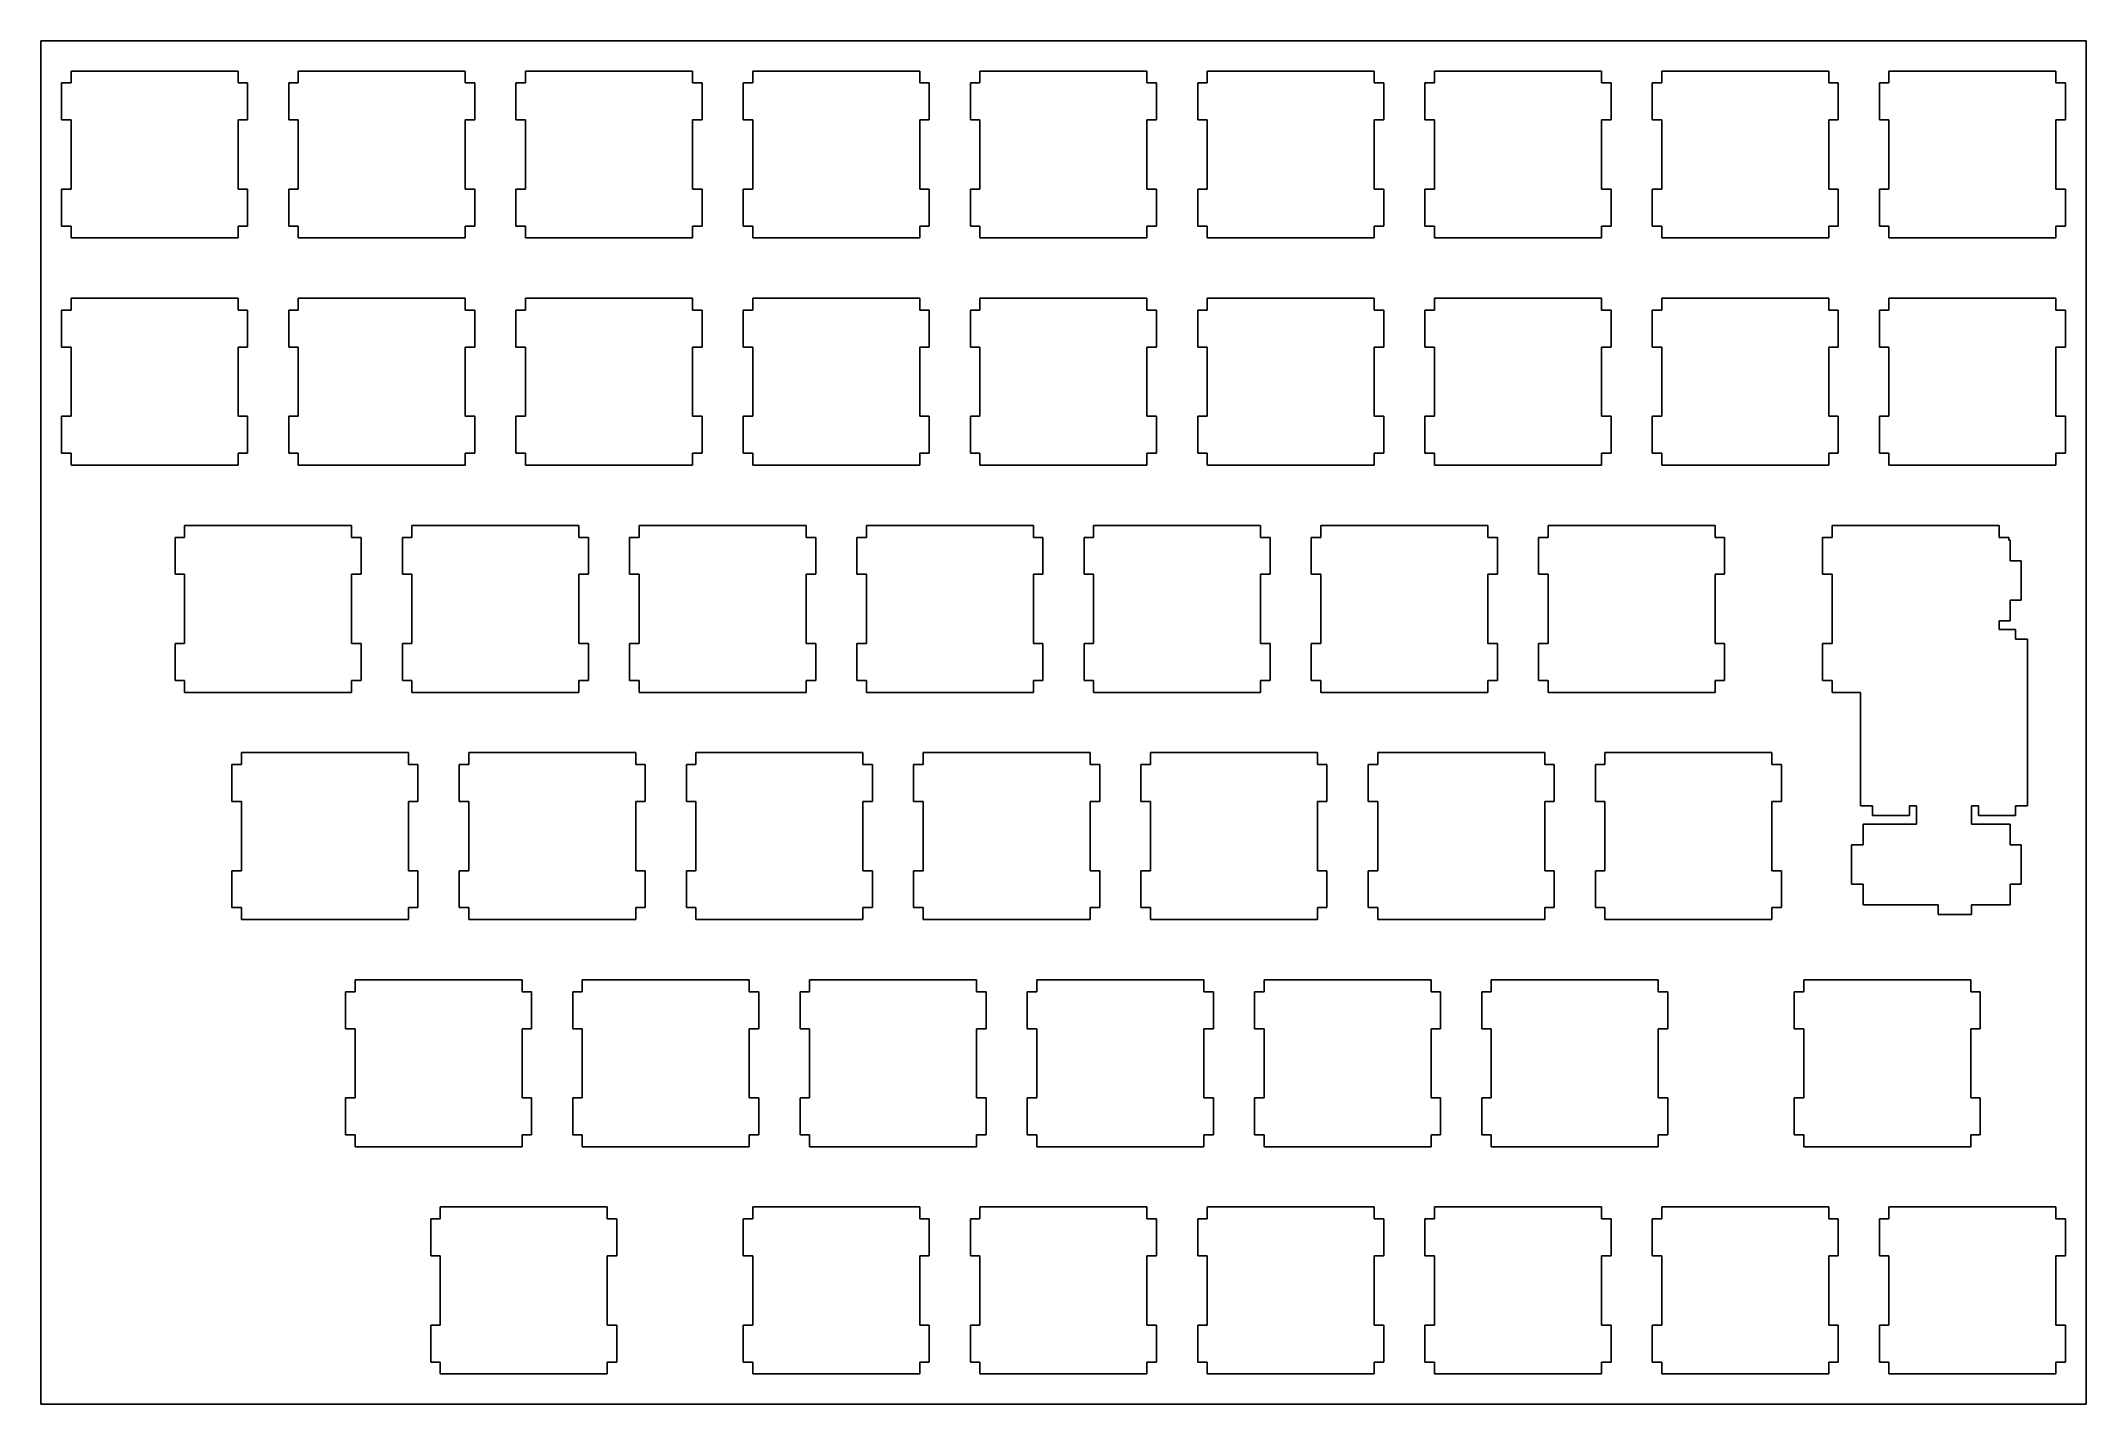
# Model space of a CAD drawing. Extents: x 0 to 172, y 0 to 115.
import ezdxf

# ---------------------------------------------------------------- set-up
doc = ezdxf.new("R2010")
doc.units = 0
doc.layers.get('0').update_dxf_attribs({"linetype": 'CONTINUOUS'})

msp = doc.modelspace()

# ---------------------------------------------------------------- linework, layer by layer
at = {"color": 0}
for p, q in [((0.09508, 114.558), (171.545, 114.558)), ((0.09508, 0.25769), (0.09508, 114.558)), ((171.545, 114.558), (171.545, 0.25769)), ((2.61965, 112.033), (2.61965, 111.033)), ((16.6192, 112.033), (2.61965, 112.033)), ((16.6192, 111.033), (16.6192, 112.033)), ((21.6697, 112.033), (21.6697, 111.033)), ((35.669, 112.033), (21.6697, 112.033)), ((35.669, 111.033), (35.669, 112.033)), ((40.7197, 112.033), (40.7197, 111.033)), ((54.719, 112.033), (40.7197, 112.033)), ((54.719, 111.033), (54.719, 112.033)), ((59.7697, 112.033), (59.7697, 111.033)), ((73.769, 112.033), (59.7697, 112.033)), ((73.769, 111.033), (73.769, 112.033)), ((78.8197, 112.033), (78.8197, 111.033)), ((92.819, 112.033), (78.8197, 112.033)), ((92.819, 111.033), (92.819, 112.033)), ((97.8683, 112.033), (97.8683, 111.033)), ((111.869, 112.033), (97.8683, 112.033)), ((111.869, 111.033), (111.869, 112.033)), ((116.918, 112.033), (116.918, 111.033)), ((130.919, 112.033), (116.918, 112.033)), ((130.919, 111.033), (130.919, 112.033)), ((135.97, 112.033), (135.97, 111.033)), ((149.969, 112.033), (135.97, 112.033)), ((149.969, 111.033), (149.969, 112.033)), ((155.02, 112.033), (155.02, 111.033)), ((169.019, 112.033), (155.02, 112.033)), ((169.019, 111.033), (169.019, 112.033)), ((2.61965, 111.033), (1.81901, 111.033)), ((1.81901, 111.033), (1.81901, 107.933)), ((17.4198, 111.033), (16.6192, 111.033)), ((17.4198, 107.933), (17.4198, 111.033)), ((21.6697, 111.033), (20.869, 111.033)), ((20.869, 111.033), (20.869, 107.933)), ((36.4698, 111.033), (35.669, 111.033)), ((36.4698, 107.933), (36.4698, 111.033)), ((40.7197, 111.033), (39.9189, 111.033)), ((39.9189, 111.033), (39.9189, 107.933)), ((55.5198, 111.033), (54.719, 111.033)), ((55.5198, 107.933), (55.5198, 111.033)), ((59.7697, 111.033), (58.9689, 111.033)), ((58.9689, 111.033), (58.9689, 107.933)), ((74.5698, 111.033), (73.769, 111.033)), ((74.5698, 107.933), (74.5698, 111.033)), ((78.8197, 111.033), (78.0189, 111.033)), ((78.0189, 111.033), (78.0189, 107.933)), ((93.6184, 111.033), (92.819, 111.033)), ((93.6184, 107.933), (93.6184, 111.033)), ((97.8683, 111.033), (97.0689, 111.033)), ((97.0689, 111.033), (97.0689, 107.933)), ((112.668, 111.033), (111.869, 111.033)), ((112.668, 107.933), (112.668, 111.033)), ((116.918, 111.033), (116.119, 111.033)), ((116.119, 111.033), (116.119, 107.933)), ((131.72, 111.033), (130.919, 111.033)), ((131.72, 107.933), (131.72, 111.033)), ((135.97, 111.033), (135.169, 111.033)), ((135.169, 111.033), (135.169, 107.933)), ((150.77, 111.033), (149.969, 111.033)), ((150.77, 107.933), (150.77, 111.033)), ((155.02, 111.033), (154.219, 111.033)), ((154.219, 111.033), (154.219, 107.933)), ((169.82, 111.033), (169.019, 111.033)), ((169.82, 107.933), (169.82, 111.033)), ((1.81901, 107.933), (2.61965, 107.933)), ((2.61965, 107.933), (2.61965, 102.133)), ((16.6192, 102.133), (16.6192, 107.933)), ((16.6192, 107.933), (17.4198, 107.933)), ((20.869, 107.933), (21.6697, 107.933)), ((21.6697, 107.933), (21.6697, 102.133)), ((35.669, 102.133), (35.669, 107.933)), ((35.669, 107.933), (36.4698, 107.933)), ((39.9189, 107.933), (40.7197, 107.933)), ((40.7197, 107.933), (40.7197, 102.133)), ((54.719, 102.133), (54.719, 107.933)), ((54.719, 107.933), (55.5198, 107.933)), ((58.9689, 107.933), (59.7697, 107.933)), ((59.7697, 107.933), (59.7697, 102.133)), ((73.769, 102.133), (73.769, 107.933)), ((73.769, 107.933), (74.5698, 107.933)), ((78.0189, 107.933), (78.8197, 107.933)), ((78.8197, 107.933), (78.8197, 102.133)), ((92.819, 102.133), (92.819, 107.933)), ((92.819, 107.933), (93.6184, 107.933)), ((97.0689, 107.933), (97.8683, 107.933)), ((97.8683, 107.933), (97.8683, 102.133)), ((111.869, 102.133), (111.869, 107.933)), ((111.869, 107.933), (112.668, 107.933)), ((116.119, 107.933), (116.918, 107.933)), ((116.918, 107.933), (116.918, 102.133)), ((130.919, 102.133), (130.919, 107.933)), ((130.919, 107.933), (131.72, 107.933)), ((135.169, 107.933), (135.97, 107.933)), ((135.97, 107.933), (135.97, 102.133)), ((149.969, 102.133), (149.969, 107.933)), ((149.969, 107.933), (150.77, 107.933)), ((154.219, 107.933), (155.02, 107.933)), ((155.02, 107.933), (155.02, 102.133)), ((169.019, 102.133), (169.019, 107.933)), ((169.019, 107.933), (169.82, 107.933)), ((2.61965, 102.133), (1.81901, 102.133)), ((1.81901, 102.133), (1.81901, 99.0328)), ((17.4198, 102.133), (16.6192, 102.133)), ((17.4198, 99.0328), (17.4198, 102.133)), ((21.6697, 102.133), (20.869, 102.133)), ((20.869, 102.133), (20.869, 99.0328)), ((36.4698, 102.133), (35.669, 102.133)), ((36.4698, 99.0328), (36.4698, 102.133)), ((40.7197, 102.133), (39.9189, 102.133)), ((39.9189, 102.133), (39.9189, 99.0328)), ((55.5198, 102.133), (54.719, 102.133)), ((55.5198, 99.0328), (55.5198, 102.133)), ((59.7697, 102.133), (58.9689, 102.133)), ((58.9689, 102.133), (58.9689, 99.0328)), ((74.5698, 102.133), (73.769, 102.133)), ((74.5698, 99.0328), (74.5698, 102.133)), ((78.8197, 102.133), (78.0189, 102.133)), ((78.0189, 102.133), (78.0189, 99.0328)), ((93.6184, 102.133), (92.819, 102.133)), ((93.6184, 99.0328), (93.6184, 102.133)), ((97.8683, 102.133), (97.0689, 102.133)), ((97.0689, 102.133), (97.0689, 99.0328)), ((112.668, 102.133), (111.869, 102.133)), ((112.668, 99.0328), (112.668, 102.133)), ((116.918, 102.133), (116.119, 102.133)), ((116.119, 102.133), (116.119, 99.0328)), ((131.72, 102.133), (130.919, 102.133)), ((131.72, 99.0328), (131.72, 102.133)), ((135.97, 102.133), (135.169, 102.133)), ((135.169, 102.133), (135.169, 99.0328)), ((150.77, 102.133), (149.969, 102.133)), ((150.77, 99.0328), (150.77, 102.133)), ((155.02, 102.133), (154.219, 102.133)), ((154.219, 102.133), (154.219, 99.0328)), ((169.82, 102.133), (169.019, 102.133)), ((169.82, 99.0328), (169.82, 102.133)), ((1.81901, 99.0328), (2.61965, 99.0328)), ((2.61965, 99.0328), (2.61965, 98.0338)), ((2.61965, 98.0338), (16.6192, 98.0338)), ((16.6192, 98.0338), (16.6192, 99.0328)), ((16.6192, 99.0328), (17.4198, 99.0328)), ((20.869, 99.0328), (21.6697, 99.0328)), ((21.6697, 99.0328), (21.6697, 98.0338)), ((21.6697, 98.0338), (35.669, 98.0338)), ((35.669, 98.0338), (35.669, 99.0328)), ((35.669, 99.0328), (36.4698, 99.0328)), ((39.9189, 99.0328), (40.7197, 99.0328)), ((40.7197, 99.0328), (40.7197, 98.0338)), ((40.7197, 98.0338), (54.719, 98.0338)), ((54.719, 98.0338), (54.719, 99.0328)), ((54.719, 99.0328), (55.5198, 99.0328)), ((58.9689, 99.0328), (59.7697, 99.0328)), ((59.7697, 99.0328), (59.7697, 98.0338)), ((59.7697, 98.0338), (73.769, 98.0338)), ((73.769, 98.0338), (73.769, 99.0328)), ((73.769, 99.0328), (74.5698, 99.0328)), ((78.0189, 99.0328), (78.8197, 99.0328)), ((78.8197, 99.0328), (78.8197, 98.0338)), ((78.8197, 98.0338), (92.819, 98.0338)), ((92.819, 98.0338), (92.819, 99.0328)), ((92.819, 99.0328), (93.6184, 99.0328)), ((97.0689, 99.0328), (97.8683, 99.0328)), ((97.8683, 99.0328), (97.8683, 98.0338)), ((97.8683, 98.0338), (111.869, 98.0338)), ((111.869, 98.0338), (111.869, 99.0328)), ((111.869, 99.0328), (112.668, 99.0328)), ((116.119, 99.0328), (116.918, 99.0328)), ((116.918, 99.0328), (116.918, 98.0338)), ((116.918, 98.0338), (130.919, 98.0338)), ((130.919, 98.0338), (130.919, 99.0328)), ((130.919, 99.0328), (131.72, 99.0328)), ((135.169, 99.0328), (135.97, 99.0328)), ((135.97, 99.0328), (135.97, 98.0338)), ((135.97, 98.0338), (149.969, 98.0338)), ((149.969, 98.0338), (149.969, 99.0328)), ((149.969, 99.0328), (150.77, 99.0328)), ((154.219, 99.0328), (155.02, 99.0328)), ((155.02, 99.0328), (155.02, 98.0338)), ((155.02, 98.0338), (169.019, 98.0338)), ((169.019, 98.0338), (169.019, 99.0328)), ((169.019, 99.0328), (169.82, 99.0328)), ((2.61965, 92.9831), (2.61965, 91.9826)), ((16.6192, 92.9831), (2.61965, 92.9831)), ((16.6192, 91.9826), (16.6192, 92.9831)), ((21.6697, 92.9831), (21.6697, 91.9826)), ((35.669, 92.9831), (21.6697, 92.9831)), ((35.669, 91.9826), (35.669, 92.9831)), ((40.7197, 92.9831), (40.7197, 91.9826)), ((54.719, 92.9831), (40.7197, 92.9831)), ((54.719, 91.9826), (54.719, 92.9831)), ((59.7697, 92.9831), (59.7697, 91.9826)), ((73.769, 92.9831), (59.7697, 92.9831)), ((73.769, 91.9826), (73.769, 92.9831)), ((78.8197, 92.9831), (78.8197, 91.9826)), ((92.819, 92.9831), (78.8197, 92.9831)), ((92.819, 91.9826), (92.819, 92.9831)), ((97.8683, 92.9831), (97.8683, 91.9826)), ((111.869, 92.9831), (97.8683, 92.9831)), ((111.869, 91.9826), (111.869, 92.9831)), ((116.918, 92.9831), (116.918, 91.9826)), ((130.919, 92.9831), (116.918, 92.9831)), ((130.919, 91.9826), (130.919, 92.9831)), ((135.97, 92.9831), (135.97, 91.9826)), ((149.969, 92.9831), (135.97, 92.9831)), ((149.969, 91.9826), (149.969, 92.9831)), ((155.02, 92.9831), (155.02, 91.9826)), ((169.019, 92.9831), (155.02, 92.9831)), ((169.019, 91.9826), (169.019, 92.9831)), ((2.61965, 91.9826), (1.81901, 91.9826)), ((1.81901, 91.9826), (1.81901, 88.8834)), ((17.4198, 91.9826), (16.6192, 91.9826)), ((17.4198, 88.8834), (17.4198, 91.9826)), ((21.6697, 91.9826), (20.869, 91.9826)), ((20.869, 91.9826), (20.869, 88.8834)), ((36.4698, 91.9826), (35.669, 91.9826)), ((36.4698, 88.8834), (36.4698, 91.9826)), ((40.7197, 91.9826), (39.9189, 91.9826)), ((39.9189, 91.9826), (39.9189, 88.8834)), ((55.5198, 91.9826), (54.719, 91.9826)), ((55.5198, 88.8834), (55.5198, 91.9826)), ((59.7697, 91.9826), (58.9689, 91.9826)), ((58.9689, 91.9826), (58.9689, 88.8834)), ((74.5698, 91.9826), (73.769, 91.9826)), ((74.5698, 88.8834), (74.5698, 91.9826)), ((78.8197, 91.9826), (78.0189, 91.9826)), ((78.0189, 91.9826), (78.0189, 88.8834)), ((93.6184, 91.9826), (92.819, 91.9826)), ((93.6184, 88.8834), (93.6184, 91.9826)), ((97.8683, 91.9826), (97.0689, 91.9826)), ((97.0689, 91.9826), (97.0689, 88.8834)), ((112.668, 91.9826), (111.869, 91.9826)), ((112.668, 88.8834), (112.668, 91.9826)), ((116.918, 91.9826), (116.119, 91.9826)), ((116.119, 91.9826), (116.119, 88.8834)), ((131.72, 91.9826), (130.919, 91.9826)), ((131.72, 88.8834), (131.72, 91.9826)), ((135.97, 91.9826), (135.169, 91.9826)), ((135.169, 91.9826), (135.169, 88.8834)), ((150.77, 91.9826), (149.969, 91.9826)), ((150.77, 88.8834), (150.77, 91.9826)), ((155.02, 91.9826), (154.219, 91.9826)), ((154.219, 91.9826), (154.219, 88.8834)), ((169.82, 91.9826), (169.019, 91.9826)), ((169.82, 88.8834), (169.82, 91.9826)), ((1.81901, 88.8834), (2.61965, 88.8834)), ((2.61965, 88.8834), (2.61965, 83.0834)), ((16.6192, 83.0834), (16.6192, 88.8834)), ((16.6192, 88.8834), (17.4198, 88.8834)), ((20.869, 88.8834), (21.6697, 88.8834)), ((21.6697, 88.8834), (21.6697, 83.0834)), ((35.669, 83.0834), (35.669, 88.8834)), ((35.669, 88.8834), (36.4698, 88.8834)), ((39.9189, 88.8834), (40.7197, 88.8834)), ((40.7197, 88.8834), (40.7197, 83.0834)), ((54.719, 83.0834), (54.719, 88.8834)), ((54.719, 88.8834), (55.5198, 88.8834)), ((58.9689, 88.8834), (59.7697, 88.8834)), ((59.7697, 88.8834), (59.7697, 83.0834)), ((73.769, 83.0834), (73.769, 88.8834)), ((73.769, 88.8834), (74.5698, 88.8834)), ((78.0189, 88.8834), (78.8197, 88.8834)), ((78.8197, 88.8834), (78.8197, 83.0834)), ((92.819, 83.0834), (92.819, 88.8834)), ((92.819, 88.8834), (93.6184, 88.8834)), ((97.0689, 88.8834), (97.8683, 88.8834)), ((97.8683, 88.8834), (97.8683, 83.0834)), ((111.869, 83.0834), (111.869, 88.8834)), ((111.869, 88.8834), (112.668, 88.8834)), ((116.119, 88.8834), (116.918, 88.8834)), ((116.918, 88.8834), (116.918, 83.0834)), ((130.919, 83.0834), (130.919, 88.8834)), ((130.919, 88.8834), (131.72, 88.8834)), ((135.169, 88.8834), (135.97, 88.8834)), ((135.97, 88.8834), (135.97, 83.0834)), ((149.969, 83.0834), (149.969, 88.8834)), ((149.969, 88.8834), (150.77, 88.8834)), ((154.219, 88.8834), (155.02, 88.8834)), ((155.02, 88.8834), (155.02, 83.0834)), ((169.019, 83.0834), (169.019, 88.8834)), ((169.019, 88.8834), (169.82, 88.8834)), ((2.61965, 83.0834), (1.81901, 83.0834)), ((1.81901, 83.0834), (1.81901, 79.9828)), ((17.4198, 83.0834), (16.6192, 83.0834)), ((17.4198, 79.9828), (17.4198, 83.0834)), ((21.6697, 83.0834), (20.869, 83.0834)), ((20.869, 83.0834), (20.869, 79.9828)), ((36.4698, 83.0834), (35.669, 83.0834)), ((36.4698, 79.9828), (36.4698, 83.0834)), ((40.7197, 83.0834), (39.9189, 83.0834)), ((39.9189, 83.0834), (39.9189, 79.9828)), ((55.5198, 83.0834), (54.719, 83.0834)), ((55.5198, 79.9828), (55.5198, 83.0834)), ((59.7697, 83.0834), (58.9689, 83.0834)), ((58.9689, 83.0834), (58.9689, 79.9828)), ((74.5698, 83.0834), (73.769, 83.0834)), ((74.5698, 79.9828), (74.5698, 83.0834)), ((78.8197, 83.0834), (78.0189, 83.0834)), ((78.0189, 83.0834), (78.0189, 79.9828)), ((93.6184, 83.0834), (92.819, 83.0834)), ((93.6184, 79.9828), (93.6184, 83.0834)), ((97.8683, 83.0834), (97.0689, 83.0834)), ((97.0689, 83.0834), (97.0689, 79.9828)), ((112.668, 83.0834), (111.869, 83.0834)), ((112.668, 79.9828), (112.668, 83.0834)), ((116.918, 83.0834), (116.119, 83.0834)), ((116.119, 83.0834), (116.119, 79.9828)), ((131.72, 83.0834), (130.919, 83.0834)), ((131.72, 79.9828), (131.72, 83.0834)), ((135.97, 83.0834), (135.169, 83.0834)), ((135.169, 83.0834), (135.169, 79.9828)), ((150.77, 83.0834), (149.969, 83.0834)), ((150.77, 79.9828), (150.77, 83.0834)), ((155.02, 83.0834), (154.219, 83.0834)), ((154.219, 83.0834), (154.219, 79.9828)), ((169.82, 83.0834), (169.019, 83.0834)), ((169.82, 79.9828), (169.82, 83.0834)), ((1.81901, 79.9828), (2.61965, 79.9828)), ((2.61965, 79.9828), (2.61965, 78.9838)), ((2.61965, 78.9838), (16.6192, 78.9838)), ((16.6192, 78.9838), (16.6192, 79.9828)), ((16.6192, 79.9828), (17.4198, 79.9828)), ((20.869, 79.9828), (21.6697, 79.9828)), ((21.6697, 79.9828), (21.6697, 78.9838)), ((21.6697, 78.9838), (35.669, 78.9838)), ((35.669, 78.9838), (35.669, 79.9828)), ((35.669, 79.9828), (36.4698, 79.9828)), ((39.9189, 79.9828), (40.7197, 79.9828)), ((40.7197, 79.9828), (40.7197, 78.9838)), ((40.7197, 78.9838), (54.719, 78.9838)), ((54.719, 78.9838), (54.719, 79.9828)), ((54.719, 79.9828), (55.5198, 79.9828)), ((58.9689, 79.9828), (59.7697, 79.9828)), ((59.7697, 79.9828), (59.7697, 78.9838)), ((59.7697, 78.9838), (73.769, 78.9838)), ((73.769, 78.9838), (73.769, 79.9828)), ((73.769, 79.9828), (74.5698, 79.9828)), ((78.0189, 79.9828), (78.8197, 79.9828)), ((78.8197, 79.9828), (78.8197, 78.9838)), ((78.8197, 78.9838), (92.819, 78.9838)), ((92.819, 78.9838), (92.819, 79.9828)), ((92.819, 79.9828), (93.6184, 79.9828)), ((97.0689, 79.9828), (97.8683, 79.9828)), ((97.8683, 79.9828), (97.8683, 78.9838)), ((97.8683, 78.9838), (111.869, 78.9838)), ((111.869, 78.9838), (111.869, 79.9828)), ((111.869, 79.9828), (112.668, 79.9828)), ((116.119, 79.9828), (116.918, 79.9828)), ((116.918, 79.9828), (116.918, 78.9838)), ((116.918, 78.9838), (130.919, 78.9838)), ((130.919, 78.9838), (130.919, 79.9828)), ((130.919, 79.9828), (131.72, 79.9828)), ((135.169, 79.9828), (135.97, 79.9828)), ((135.97, 79.9828), (135.97, 78.9838)), ((135.97, 78.9838), (149.969, 78.9838)), ((149.969, 78.9838), (149.969, 79.9828)), ((149.969, 79.9828), (150.77, 79.9828)), ((154.219, 79.9828), (155.02, 79.9828)), ((155.02, 79.9828), (155.02, 78.9838)), ((155.02, 78.9838), (169.019, 78.9838)), ((169.019, 78.9838), (169.019, 79.9828)), ((169.019, 79.9828), (169.82, 79.9828)), ((12.1447, 73.9331), (12.1447, 72.9326)), ((26.1441, 73.9331), (12.1447, 73.9331)), ((26.1441, 72.9326), (26.1441, 73.9331)), ((31.1947, 73.9331), (31.1947, 72.9326)), ((45.194, 73.9331), (31.1947, 73.9331)), ((45.194, 72.9326), (45.194, 73.9331)), ((50.2447, 73.9331), (50.2447, 72.9326)), ((64.244, 73.9331), (50.2447, 73.9331)), ((64.244, 72.9326), (64.244, 73.9331)), ((69.2947, 73.9331), (69.2947, 72.9326)), ((83.294, 73.9331), (69.2947, 73.9331)), ((83.294, 72.9326), (83.294, 73.9331)), ((88.3447, 73.9331), (88.3447, 72.9326)), ((102.344, 73.9331), (88.3447, 73.9331)), ((102.344, 72.9326), (102.344, 73.9331)), ((107.395, 73.9331), (107.395, 72.9326)), ((121.394, 73.9331), (107.395, 73.9331)), ((121.394, 72.9326), (121.394, 73.9331)), ((126.445, 73.9331), (126.445, 72.9326)), ((140.444, 73.9331), (126.445, 73.9331)), ((140.444, 72.9326), (140.444, 73.9331)), ((150.257, 73.9331), (150.257, 72.9326)), ((164.257, 73.9331), (150.257, 73.9331)), ((164.257, 72.9326), (164.257, 73.9331)), ((12.1447, 72.9326), (11.344, 72.9326)), ((11.344, 72.9326), (11.344, 69.8334)), ((26.9448, 72.9326), (26.1441, 72.9326)), ((26.9448, 69.8334), (26.9448, 72.9326)), ((31.1947, 72.9326), (30.394, 72.9326)), ((30.394, 72.9326), (30.394, 69.8334)), ((45.9948, 72.9326), (45.194, 72.9326)), ((45.9948, 69.8334), (45.9948, 72.9326)), ((50.2447, 72.9326), (49.4439, 72.9326)), ((49.4439, 72.9326), (49.4439, 69.8334)), ((65.0448, 72.9326), (64.244, 72.9326)), ((65.0448, 69.8334), (65.0448, 72.9326)), ((69.2947, 72.9326), (68.4939, 72.9326)), ((68.4939, 72.9326), (68.4939, 69.8334)), ((84.0948, 72.9326), (83.294, 72.9326)), ((84.0948, 69.8334), (84.0948, 72.9326)), ((88.3447, 72.9326), (87.5439, 72.9326)), ((87.5439, 72.9326), (87.5439, 69.8334)), ((103.145, 72.9326), (102.344, 72.9326)), ((103.145, 69.8334), (103.145, 72.9326)), ((107.395, 72.9326), (106.594, 72.9326)), ((106.594, 72.9326), (106.594, 69.8334)), ((122.195, 72.9326), (121.394, 72.9326)), ((122.195, 69.8334), (122.195, 72.9326)), ((126.445, 72.9326), (125.644, 72.9326)), ((125.644, 72.9326), (125.644, 69.8334)), ((141.245, 72.9326), (140.444, 72.9326)), ((141.245, 69.8334), (141.245, 72.9326)), ((150.257, 72.9326), (149.456, 72.9326)), ((149.456, 72.9326), (149.456, 69.8334)), ((165.056, 72.9326), (164.257, 72.9326)), ((165.056, 72.6832), (165.056, 72.9326)), ((165.167, 72.6832), (165.056, 72.6832)), ((165.167, 70.9595), (165.167, 72.6832)), ((166.088, 70.9595), (165.167, 70.9595)), ((166.088, 67.6589), (166.088, 70.9595)), ((11.344, 69.8334), (12.1447, 69.8334)), ((12.1447, 69.8334), (12.1447, 64.0334)), ((26.1441, 64.0334), (26.1441, 69.8334)), ((26.1441, 69.8334), (26.9448, 69.8334)), ((30.394, 69.8334), (31.1947, 69.8334)), ((31.1947, 69.8334), (31.1947, 64.0334)), ((45.194, 64.0334), (45.194, 69.8334)), ((45.194, 69.8334), (45.9948, 69.8334)), ((49.4439, 69.8334), (50.2447, 69.8334)), ((50.2447, 69.8334), (50.2447, 64.0334)), ((64.244, 64.0334), (64.244, 69.8334)), ((64.244, 69.8334), (65.0448, 69.8334)), ((68.4939, 69.8334), (69.2947, 69.8334)), ((69.2947, 69.8334), (69.2947, 64.0334)), ((83.294, 64.0334), (83.294, 69.8334)), ((83.294, 69.8334), (84.0948, 69.8334)), ((87.5439, 69.8334), (88.3447, 69.8334)), ((88.3447, 69.8334), (88.3447, 64.0334)), ((102.344, 64.0334), (102.344, 69.8334)), ((102.344, 69.8334), (103.145, 69.8334)), ((106.594, 69.8334), (107.395, 69.8334)), ((107.395, 69.8334), (107.395, 64.0334)), ((121.394, 64.0334), (121.394, 69.8334)), ((121.394, 69.8334), (122.195, 69.8334)), ((125.644, 69.8334), (126.445, 69.8334)), ((126.445, 69.8334), (126.445, 64.0334)), ((140.444, 64.0334), (140.444, 69.8334)), ((140.444, 69.8334), (141.245, 69.8334)), ((149.456, 69.8334), (150.257, 69.8334)), ((150.257, 69.8334), (150.257, 64.0334)), ((165.167, 65.9335), (165.167, 67.6589)), ((165.167, 67.6589), (166.088, 67.6589)), ((164.257, 65.2089), (164.257, 65.9335)), ((164.257, 65.9335), (165.167, 65.9335)), ((165.637, 65.2089), (164.257, 65.2089)), ((165.637, 64.4081), (165.637, 65.2089)), ((12.1447, 64.0334), (11.344, 64.0334)), ((11.344, 64.0334), (11.344, 60.9328)), ((26.9448, 64.0334), (26.1441, 64.0334)), ((26.9448, 60.9328), (26.9448, 64.0334)), ((31.1947, 64.0334), (30.394, 64.0334)), ((30.394, 64.0334), (30.394, 60.9328)), ((45.9948, 64.0334), (45.194, 64.0334)), ((45.9948, 60.9328), (45.9948, 64.0334)), ((50.2447, 64.0334), (49.4439, 64.0334)), ((49.4439, 64.0334), (49.4439, 60.9328)), ((65.0448, 64.0334), (64.244, 64.0334)), ((65.0448, 60.9328), (65.0448, 64.0334)), ((69.2947, 64.0334), (68.4939, 64.0334)), ((68.4939, 64.0334), (68.4939, 60.9328)), ((84.0948, 64.0334), (83.294, 64.0334)), ((84.0948, 60.9328), (84.0948, 64.0334)), ((88.3447, 64.0334), (87.5439, 64.0334)), ((87.5439, 64.0334), (87.5439, 60.9328)), ((103.145, 64.0334), (102.344, 64.0334)), ((103.145, 60.9328), (103.145, 64.0334)), ((107.395, 64.0334), (106.594, 64.0334)), ((106.594, 64.0334), (106.594, 60.9328)), ((122.195, 64.0334), (121.394, 64.0334)), ((122.195, 60.9328), (122.195, 64.0334)), ((126.445, 64.0334), (125.644, 64.0334)), ((125.644, 64.0334), (125.644, 60.9328)), ((141.245, 64.0334), (140.444, 64.0334)), ((141.245, 60.9328), (141.245, 64.0334)), ((150.257, 64.0334), (149.456, 64.0334)), ((149.456, 64.0334), (149.456, 60.9328)), ((166.638, 64.4081), (165.637, 64.4081)), ((166.638, 50.4088), (166.638, 64.4081)), ((11.344, 60.9328), (12.1447, 60.9328)), ((12.1447, 60.9328), (12.1447, 59.9338)), ((26.1441, 59.9338), (26.1441, 60.9328)), ((26.1441, 60.9328), (26.9448, 60.9328)), ((30.394, 60.9328), (31.1947, 60.9328)), ((31.1947, 60.9328), (31.1947, 59.9338)), ((45.194, 59.9338), (45.194, 60.9328)), ((45.194, 60.9328), (45.9948, 60.9328)), ((49.4439, 60.9328), (50.2447, 60.9328)), ((50.2447, 60.9328), (50.2447, 59.9338)), ((64.244, 59.9338), (64.244, 60.9328)), ((64.244, 60.9328), (65.0448, 60.9328)), ((68.4939, 60.9328), (69.2947, 60.9328)), ((69.2947, 60.9328), (69.2947, 59.9338)), ((83.294, 59.9338), (83.294, 60.9328)), ((83.294, 60.9328), (84.0948, 60.9328)), ((87.5439, 60.9328), (88.3447, 60.9328)), ((88.3447, 60.9328), (88.3447, 59.9338)), ((102.344, 59.9338), (102.344, 60.9328)), ((102.344, 60.9328), (103.145, 60.9328)), ((106.594, 60.9328), (107.395, 60.9328)), ((107.395, 60.9328), (107.395, 59.9338)), ((121.394, 59.9338), (121.394, 60.9328)), ((121.394, 60.9328), (122.195, 60.9328)), ((125.644, 60.9328), (126.445, 60.9328)), ((126.445, 60.9328), (126.445, 59.9338)), ((140.444, 59.9338), (140.444, 60.9328)), ((140.444, 60.9328), (141.245, 60.9328)), ((149.456, 60.9328), (150.257, 60.9328)), ((150.257, 60.9328), (150.257, 59.9338)), ((12.1447, 59.9338), (26.1441, 59.9338)), ((31.1947, 59.9338), (45.194, 59.9338)), ((50.2447, 59.9338), (64.244, 59.9338)), ((69.2947, 59.9338), (83.294, 59.9338)), ((88.3447, 59.9338), (102.344, 59.9338)), ((107.395, 59.9338), (121.394, 59.9338)), ((126.445, 59.9338), (140.444, 59.9338)), ((150.257, 59.9338), (152.637, 59.9338)), ((152.637, 59.9338), (152.637, 50.4088)), ((16.9072, 54.8831), (16.9072, 53.8826)), ((30.9066, 54.8831), (16.9072, 54.8831)), ((30.9066, 53.8826), (30.9066, 54.8831)), ((35.9572, 54.8831), (35.9572, 53.8826)), ((49.9565, 54.8831), (35.9572, 54.8831)), ((49.9565, 53.8826), (49.9565, 54.8831)), ((55.0072, 54.8831), (55.0072, 53.8826)), ((69.0065, 54.8831), (55.0072, 54.8831)), ((69.0065, 53.8826), (69.0065, 54.8831)), ((74.0572, 54.8831), (74.0572, 53.8826)), ((88.0565, 54.8831), (74.0572, 54.8831)), ((88.0565, 53.8826), (88.0565, 54.8831)), ((93.1072, 54.8831), (93.1072, 53.8826)), ((107.107, 54.8831), (93.1072, 54.8831)), ((107.107, 53.8826), (107.107, 54.8831)), ((112.157, 54.8831), (112.157, 53.8826)), ((126.157, 54.8831), (112.157, 54.8831)), ((126.157, 53.8826), (126.157, 54.8831)), ((131.207, 54.8831), (131.207, 53.8826)), ((145.207, 54.8831), (131.207, 54.8831)), ((145.207, 53.8826), (145.207, 54.8831)), ((16.9072, 53.8826), (16.1065, 53.8826)), ((16.1065, 53.8826), (16.1065, 50.7848)), ((31.7059, 53.8826), (30.9066, 53.8826)), ((31.7059, 50.7848), (31.7059, 53.8826)), ((35.9572, 53.8826), (35.1565, 53.8826)), ((35.1565, 53.8826), (35.1565, 50.7848)), ((50.7559, 53.8826), (49.9565, 53.8826)), ((50.7559, 50.7848), (50.7559, 53.8826)), ((55.0072, 53.8826), (54.2064, 53.8826)), ((54.2064, 53.8826), (54.2064, 50.7848)), ((69.8059, 53.8826), (69.0065, 53.8826)), ((69.8059, 50.7848), (69.8059, 53.8826)), ((74.0572, 53.8826), (73.2564, 53.8826)), ((73.2564, 53.8826), (73.2564, 50.7848)), ((88.8559, 53.8826), (88.0565, 53.8826)), ((88.8559, 50.7848), (88.8559, 53.8826)), ((93.1072, 53.8826), (92.3064, 53.8826)), ((92.3064, 53.8826), (92.3064, 50.7848)), ((107.906, 53.8826), (107.107, 53.8826)), ((107.906, 50.7848), (107.906, 53.8826)), ((112.157, 53.8826), (111.356, 53.8826)), ((111.356, 53.8826), (111.356, 50.7848)), ((126.956, 53.8826), (126.157, 53.8826)), ((126.956, 50.7848), (126.956, 53.8826)), ((131.207, 53.8826), (130.406, 53.8826)), ((130.406, 53.8826), (130.406, 50.7848)), ((146.006, 53.8826), (145.207, 53.8826)), ((146.006, 50.7848), (146.006, 53.8826)), ((16.1065, 50.7848), (16.9072, 50.7848)), ((16.9072, 50.7848), (16.9072, 44.9834)), ((30.9066, 44.9834), (30.9066, 50.7848)), ((30.9066, 50.7848), (31.7059, 50.7848)), ((35.1565, 50.7848), (35.9572, 50.7848)), ((35.9572, 50.7848), (35.9572, 44.9834)), ((49.9565, 44.9834), (49.9565, 50.7848)), ((49.9565, 50.7848), (50.7559, 50.7848)), ((54.2064, 50.7848), (55.0072, 50.7848)), ((55.0072, 50.7848), (55.0072, 44.9834)), ((69.0065, 44.9834), (69.0065, 50.7848)), ((69.0065, 50.7848), (69.8059, 50.7848)), ((73.2564, 50.7848), (74.0572, 50.7848)), ((74.0572, 50.7848), (74.0572, 44.9834)), ((88.0565, 44.9834), (88.0565, 50.7848)), ((88.0565, 50.7848), (88.8559, 50.7848)), ((92.3064, 50.7848), (93.1072, 50.7848)), ((93.1072, 50.7848), (93.1072, 44.9834)), ((107.107, 44.9834), (107.107, 50.7848)), ((107.107, 50.7848), (107.906, 50.7848)), ((111.356, 50.7848), (112.157, 50.7848)), ((112.157, 50.7848), (112.157, 44.9834)), ((126.157, 44.9834), (126.157, 50.7848)), ((126.157, 50.7848), (126.956, 50.7848)), ((130.406, 50.7848), (131.207, 50.7848)), ((131.207, 50.7848), (131.207, 44.9834)), ((145.207, 44.9834), (145.207, 50.7848)), ((145.207, 50.7848), (146.006, 50.7848)), ((152.637, 50.4088), (153.638, 50.4088)), ((153.638, 50.4088), (153.638, 49.608)), ((156.738, 49.608), (156.738, 50.4088)), ((156.738, 50.4088), (157.337, 50.4088)), ((157.337, 50.4088), (157.337, 48.883)), ((161.937, 48.883), (161.937, 50.4088)), ((161.937, 50.4088), (162.537, 50.4088)), ((162.537, 50.4088), (162.537, 49.608)), ((165.637, 49.608), (165.637, 50.4088)), ((165.637, 50.4088), (166.638, 50.4088)), ((157.337, 48.883), (152.867, 48.883)), ((152.867, 48.883), (152.867, 47.1579)), ((153.638, 49.608), (156.738, 49.608)), ((165.167, 48.883), (161.937, 48.883)), ((162.537, 49.608), (165.637, 49.608)), ((165.167, 47.1579), (165.167, 48.883)), ((152.867, 47.1579), (151.887, 47.1579)), ((151.887, 47.1579), (151.887, 43.8587)), ((166.088, 47.1579), (165.167, 47.1579)), ((166.088, 43.8587), (166.088, 47.1579)), ((16.9072, 44.9834), (16.1065, 44.9834)), ((16.1065, 44.9834), (16.1065, 41.8828)), ((31.7059, 44.9834), (30.9066, 44.9834)), ((31.7059, 41.8828), (31.7059, 44.9834)), ((35.9572, 44.9834), (35.1565, 44.9834)), ((35.1565, 44.9834), (35.1565, 41.8828)), ((50.7559, 44.9834), (49.9565, 44.9834)), ((50.7559, 41.8828), (50.7559, 44.9834)), ((55.0072, 44.9834), (54.2064, 44.9834)), ((54.2064, 44.9834), (54.2064, 41.8828)), ((69.8059, 44.9834), (69.0065, 44.9834)), ((69.8059, 41.8828), (69.8059, 44.9834)), ((74.0572, 44.9834), (73.2564, 44.9834)), ((73.2564, 44.9834), (73.2564, 41.8828)), ((88.8559, 44.9834), (88.0565, 44.9834)), ((88.8559, 41.8828), (88.8559, 44.9834)), ((93.1072, 44.9834), (92.3064, 44.9834)), ((92.3064, 44.9834), (92.3064, 41.8828)), ((107.906, 44.9834), (107.107, 44.9834)), ((107.906, 41.8828), (107.906, 44.9834)), ((112.157, 44.9834), (111.356, 44.9834)), ((111.356, 44.9834), (111.356, 41.8828)), ((126.956, 44.9834), (126.157, 44.9834)), ((126.956, 41.8828), (126.956, 44.9834)), ((131.207, 44.9834), (130.406, 44.9834)), ((130.406, 44.9834), (130.406, 41.8828)), ((146.006, 44.9834), (145.207, 44.9834)), ((146.006, 41.8828), (146.006, 44.9834)), ((151.887, 43.8587), (152.867, 43.8587)), ((152.867, 43.8587), (152.867, 42.1337)), ((165.167, 42.1337), (165.167, 43.8587)), ((165.167, 43.8587), (166.088, 43.8587)), ((16.1065, 41.8828), (16.9072, 41.8828)), ((16.9072, 41.8828), (16.9072, 40.8838)), ((30.9066, 40.8838), (30.9066, 41.8828)), ((30.9066, 41.8828), (31.7059, 41.8828)), ((35.1565, 41.8828), (35.9572, 41.8828)), ((35.9572, 41.8828), (35.9572, 40.8838)), ((49.9565, 40.8838), (49.9565, 41.8828)), ((49.9565, 41.8828), (50.7559, 41.8828)), ((54.2064, 41.8828), (55.0072, 41.8828)), ((55.0072, 41.8828), (55.0072, 40.8838)), ((69.0065, 40.8838), (69.0065, 41.8828)), ((69.0065, 41.8828), (69.8059, 41.8828)), ((73.2564, 41.8828), (74.0572, 41.8828)), ((74.0572, 41.8828), (74.0572, 40.8838)), ((88.0565, 40.8838), (88.0565, 41.8828)), ((88.0565, 41.8828), (88.8559, 41.8828)), ((92.3064, 41.8828), (93.1072, 41.8828)), ((93.1072, 41.8828), (93.1072, 40.8838)), ((107.107, 40.8838), (107.107, 41.8828)), ((107.107, 41.8828), (107.906, 41.8828)), ((111.356, 41.8828), (112.157, 41.8828)), ((112.157, 41.8828), (112.157, 40.8838)), ((126.157, 40.8838), (126.157, 41.8828)), ((126.157, 41.8828), (126.956, 41.8828)), ((130.406, 41.8828), (131.207, 41.8828)), ((131.207, 41.8828), (131.207, 40.8838)), ((145.207, 40.8838), (145.207, 41.8828)), ((145.207, 41.8828), (146.006, 41.8828)), ((152.867, 42.1337), (159.137, 42.1337)), ((159.137, 42.1337), (159.137, 41.3082)), ((159.137, 41.3082), (161.937, 41.3082)), ((161.937, 41.3082), (161.937, 42.1337)), ((161.937, 42.1337), (165.167, 42.1337)), ((16.9072, 40.8838), (30.9066, 40.8838)), ((35.9572, 40.8838), (49.9565, 40.8838)), ((55.0072, 40.8838), (69.0065, 40.8838)), ((74.0572, 40.8838), (88.0565, 40.8838)), ((93.1072, 40.8838), (107.107, 40.8838)), ((112.157, 40.8838), (126.157, 40.8838)), ((131.207, 40.8838), (145.207, 40.8838)), ((26.4322, 34.8327), (25.6315, 34.8327)), ((25.6315, 34.8327), (25.6315, 31.7348)), ((26.4322, 35.833), (26.4322, 34.8327)), ((40.4315, 35.833), (26.4322, 35.833)), ((40.4315, 34.8327), (40.4315, 35.833)), ((41.2309, 34.8327), (40.4315, 34.8327)), ((41.2309, 31.7348), (41.2309, 34.8327)), ((45.4822, 34.8327), (44.6814, 34.8327)), ((44.6814, 34.8327), (44.6814, 31.7348)), ((45.4822, 35.833), (45.4822, 34.8327)), ((59.4815, 35.833), (45.4822, 35.833)), ((59.4815, 34.8327), (59.4815, 35.833)), ((60.2809, 34.8327), (59.4815, 34.8327)), ((60.2809, 31.7348), (60.2809, 34.8327)), ((64.5322, 34.8327), (63.7314, 34.8327)), ((63.7314, 34.8327), (63.7314, 31.7348)), ((64.5322, 35.833), (64.5322, 34.8327)), ((78.5315, 35.833), (64.5322, 35.833)), ((78.5315, 34.8327), (78.5315, 35.833)), ((79.3309, 34.8327), (78.5315, 34.8327)), ((79.3309, 31.7348), (79.3309, 34.8327)), ((83.5822, 34.8327), (82.7814, 34.8327)), ((82.7814, 34.8327), (82.7814, 31.7348)), ((83.5822, 35.833), (83.5822, 34.8327)), ((97.5815, 35.833), (83.5822, 35.833)), ((97.5815, 34.8327), (97.5815, 35.833)), ((98.3809, 34.8327), (97.5815, 34.8327)), ((98.3809, 31.7348), (98.3809, 34.8327)), ((102.632, 34.8327), (101.831, 34.8327)), ((101.831, 34.8327), (101.831, 31.7348)), ((102.632, 35.833), (102.632, 34.8327)), ((116.632, 35.833), (102.632, 35.833)), ((116.632, 34.8327), (116.632, 35.833)), ((117.431, 34.8327), (116.632, 34.8327)), ((117.431, 31.7348), (117.431, 34.8327)), ((121.682, 34.8327), (120.881, 34.8327)), ((120.881, 34.8327), (120.881, 31.7348)), ((121.682, 35.833), (121.682, 34.8327)), ((135.682, 35.833), (121.682, 35.833)), ((135.682, 34.8327), (135.682, 35.833)), ((136.481, 34.8327), (135.682, 34.8327)), ((136.481, 31.7348), (136.481, 34.8327)), ((147.876, 34.8327), (147.075, 34.8327)), ((147.075, 34.8327), (147.075, 31.7348)), ((147.876, 35.833), (147.876, 34.8327)), ((161.875, 35.833), (147.876, 35.833)), ((161.875, 34.8327), (161.875, 35.833)), ((162.676, 34.8327), (161.875, 34.8327)), ((162.676, 31.7348), (162.676, 34.8327)), ((25.6315, 31.7348), (26.4322, 31.7348)), ((26.4322, 31.7348), (26.4322, 25.9333)), ((40.4315, 25.9333), (40.4315, 31.7348)), ((40.4315, 31.7348), (41.2309, 31.7348)), ((44.6814, 31.7348), (45.4822, 31.7348)), ((45.4822, 31.7348), (45.4822, 25.9333)), ((59.4815, 25.9333), (59.4815, 31.7348)), ((59.4815, 31.7348), (60.2809, 31.7348)), ((63.7314, 31.7348), (64.5322, 31.7348)), ((64.5322, 31.7348), (64.5322, 25.9333)), ((78.5315, 25.9333), (78.5315, 31.7348)), ((78.5315, 31.7348), (79.3309, 31.7348)), ((82.7814, 31.7348), (83.5822, 31.7348)), ((83.5822, 31.7348), (83.5822, 25.9333)), ((97.5815, 25.9333), (97.5815, 31.7348)), ((97.5815, 31.7348), (98.3809, 31.7348)), ((101.831, 31.7348), (102.632, 31.7348)), ((102.632, 31.7348), (102.632, 25.9333)), ((116.632, 25.9333), (116.632, 31.7348)), ((116.632, 31.7348), (117.431, 31.7348)), ((120.881, 31.7348), (121.682, 31.7348)), ((121.682, 31.7348), (121.682, 25.9333)), ((135.682, 25.9333), (135.682, 31.7348)), ((135.682, 31.7348), (136.481, 31.7348)), ((147.075, 31.7348), (147.876, 31.7348)), ((147.876, 31.7348), (147.876, 25.9333)), ((161.875, 25.9333), (161.875, 31.7348)), ((161.875, 31.7348), (162.676, 31.7348)), ((26.4322, 25.9333), (25.6315, 25.9333)), ((25.6315, 25.9333), (25.6315, 22.8327)), ((41.2309, 25.9333), (40.4315, 25.9333)), ((41.2309, 22.8327), (41.2309, 25.9333)), ((45.4822, 25.9333), (44.6814, 25.9333)), ((44.6814, 25.9333), (44.6814, 22.8327)), ((60.2809, 25.9333), (59.4815, 25.9333)), ((60.2809, 22.8327), (60.2809, 25.9333)), ((64.5322, 25.9333), (63.7314, 25.9333)), ((63.7314, 25.9333), (63.7314, 22.8327)), ((79.3309, 25.9333), (78.5315, 25.9333)), ((79.3309, 22.8327), (79.3309, 25.9333)), ((83.5822, 25.9333), (82.7814, 25.9333)), ((82.7814, 25.9333), (82.7814, 22.8327)), ((98.3809, 25.9333), (97.5815, 25.9333)), ((98.3809, 22.8327), (98.3809, 25.9333)), ((102.632, 25.9333), (101.831, 25.9333)), ((101.831, 25.9333), (101.831, 22.8327)), ((117.431, 25.9333), (116.632, 25.9333)), ((117.431, 22.8327), (117.431, 25.9333)), ((121.682, 25.9333), (120.881, 25.9333)), ((120.881, 25.9333), (120.881, 22.8327)), ((136.481, 25.9333), (135.682, 25.9333)), ((136.481, 22.8327), (136.481, 25.9333)), ((147.876, 25.9333), (147.075, 25.9333)), ((147.075, 25.9333), (147.075, 22.8327)), ((162.676, 25.9333), (161.875, 25.9333)), ((162.676, 22.8327), (162.676, 25.9333)), ((25.6315, 22.8327), (26.4322, 22.8327)), ((26.4322, 22.8327), (26.4322, 21.8336)), ((40.4315, 21.8336), (40.4315, 22.8327)), ((40.4315, 22.8327), (41.2309, 22.8327)), ((44.6814, 22.8327), (45.4822, 22.8327)), ((45.4822, 22.8327), (45.4822, 21.8336)), ((59.4815, 21.8336), (59.4815, 22.8327)), ((59.4815, 22.8327), (60.2809, 22.8327)), ((63.7314, 22.8327), (64.5322, 22.8327)), ((64.5322, 22.8327), (64.5322, 21.8336)), ((78.5315, 21.8336), (78.5315, 22.8327)), ((78.5315, 22.8327), (79.3309, 22.8327)), ((82.7814, 22.8327), (83.5822, 22.8327)), ((83.5822, 22.8327), (83.5822, 21.8336)), ((97.5815, 21.8336), (97.5815, 22.8327)), ((97.5815, 22.8327), (98.3809, 22.8327)), ((101.831, 22.8327), (102.632, 22.8327)), ((102.632, 22.8327), (102.632, 21.8336)), ((116.632, 21.8336), (116.632, 22.8327)), ((116.632, 22.8327), (117.431, 22.8327)), ((120.881, 22.8327), (121.682, 22.8327)), ((121.682, 22.8327), (121.682, 21.8336)), ((135.682, 21.8336), (135.682, 22.8327)), ((135.682, 22.8327), (136.481, 22.8327)), ((147.075, 22.8327), (147.876, 22.8327)), ((147.876, 22.8327), (147.876, 21.8336)), ((161.875, 21.8336), (161.875, 22.8327)), ((161.875, 22.8327), (162.676, 22.8327)), ((26.4322, 21.8336), (40.4315, 21.8336)), ((45.4822, 21.8336), (59.4815, 21.8336)), ((64.5322, 21.8336), (78.5315, 21.8336)), ((83.5822, 21.8336), (97.5815, 21.8336)), ((102.632, 21.8336), (116.632, 21.8336)), ((121.682, 21.8336), (135.682, 21.8336)), ((147.876, 21.8336), (161.875, 21.8336)), ((33.5759, 15.7841), (32.7753, 15.7841)), ((32.7753, 15.7841), (32.7753, 12.6848)), ((33.5759, 16.7845), (33.5759, 15.7841)), ((47.5753, 16.7845), (33.5759, 16.7845)), ((47.5753, 15.7841), (47.5753, 16.7845)), ((48.3761, 15.7841), (47.5753, 15.7841)), ((48.3761, 12.6848), (48.3761, 15.7841)), ((59.7697, 15.7841), (58.9689, 15.7841)), ((58.9689, 15.7841), (58.9689, 12.6848)), ((59.7697, 16.7845), (59.7697, 15.7841)), ((73.769, 16.7845), (59.7697, 16.7845)), ((73.769, 15.7841), (73.769, 16.7845)), ((74.5698, 15.7841), (73.769, 15.7841)), ((74.5698, 12.6848), (74.5698, 15.7841)), ((78.8197, 15.7841), (78.0189, 15.7841)), ((78.0189, 15.7841), (78.0189, 12.6848)), ((78.8197, 16.7845), (78.8197, 15.7841)), ((92.819, 16.7845), (78.8197, 16.7845)), ((92.819, 15.7841), (92.819, 16.7845)), ((93.6198, 15.7841), (92.819, 15.7841)), ((93.6198, 12.6848), (93.6198, 15.7841)), ((97.8697, 15.7841), (97.0689, 15.7841)), ((97.0689, 15.7841), (97.0689, 12.6848)), ((97.8697, 16.7845), (97.8697, 15.7841)), ((111.869, 16.7845), (97.8697, 16.7845)), ((111.869, 15.7841), (111.869, 16.7845)), ((112.67, 15.7841), (111.869, 15.7841)), ((112.67, 12.6848), (112.67, 15.7841)), ((116.92, 15.7841), (116.119, 15.7841)), ((116.119, 15.7841), (116.119, 12.6848)), ((116.92, 16.7845), (116.92, 15.7841)), ((130.919, 16.7845), (116.92, 16.7845)), ((130.919, 15.7841), (130.919, 16.7845)), ((131.72, 15.7841), (130.919, 15.7841)), ((131.72, 12.6848), (131.72, 15.7841)), ((135.97, 15.7841), (135.169, 15.7841)), ((135.169, 15.7841), (135.169, 12.6848)), ((135.97, 16.7845), (135.97, 15.7841)), ((149.969, 16.7845), (135.97, 16.7845)), ((149.969, 15.7841), (149.969, 16.7845)), ((150.77, 15.7841), (149.969, 15.7841)), ((150.77, 12.6848), (150.77, 15.7841)), ((155.02, 15.7841), (154.219, 15.7841)), ((154.219, 15.7841), (154.219, 12.6848)), ((155.02, 16.7845), (155.02, 15.7841)), ((169.019, 16.7845), (155.02, 16.7845)), ((169.019, 15.7841), (169.019, 16.7845)), ((169.82, 15.7841), (169.019, 15.7841)), ((169.82, 12.6848), (169.82, 15.7841)), ((32.7753, 12.6848), (33.5759, 12.6848)), ((33.5759, 12.6848), (33.5759, 6.88329)), ((47.5753, 6.88329), (47.5753, 12.6848)), ((47.5753, 12.6848), (48.3761, 12.6848)), ((58.9689, 12.6848), (59.7697, 12.6848)), ((59.7697, 12.6848), (59.7697, 6.88329)), ((73.769, 6.88329), (73.769, 12.6848)), ((73.769, 12.6848), (74.5698, 12.6848)), ((78.0189, 12.6848), (78.8197, 12.6848)), ((78.8197, 12.6848), (78.8197, 6.88329)), ((92.819, 6.88329), (92.819, 12.6848)), ((92.819, 12.6848), (93.6198, 12.6848)), ((97.0689, 12.6848), (97.8697, 12.6848)), ((97.8697, 12.6848), (97.8697, 6.88329)), ((111.869, 6.88329), (111.869, 12.6848)), ((111.869, 12.6848), (112.67, 12.6848)), ((116.119, 12.6848), (116.92, 12.6848)), ((116.92, 12.6848), (116.92, 6.88329)), ((130.919, 6.88329), (130.919, 12.6848)), ((130.919, 12.6848), (131.72, 12.6848)), ((135.169, 12.6848), (135.97, 12.6848)), ((135.97, 12.6848), (135.97, 6.88329)), ((149.969, 6.88329), (149.969, 12.6848)), ((149.969, 12.6848), (150.77, 12.6848)), ((154.219, 12.6848), (155.02, 12.6848)), ((155.02, 12.6848), (155.02, 6.88329)), ((169.019, 6.88329), (169.019, 12.6848)), ((169.019, 12.6848), (169.82, 12.6848)), ((33.5759, 6.88329), (32.7753, 6.88329)), ((32.7753, 6.88329), (32.7753, 3.78411)), ((48.3761, 6.88329), (47.5753, 6.88329)), ((48.3761, 3.78411), (48.3761, 6.88329)), ((59.7697, 6.88329), (58.9689, 6.88329)), ((58.9689, 6.88329), (58.9689, 3.78411)), ((74.5698, 6.88329), (73.769, 6.88329)), ((74.5698, 3.78411), (74.5698, 6.88329)), ((78.8197, 6.88329), (78.0189, 6.88329)), ((78.0189, 6.88329), (78.0189, 3.78411)), ((93.6198, 6.88329), (92.819, 6.88329)), ((93.6198, 3.78411), (93.6198, 6.88329)), ((97.8697, 6.88329), (97.0689, 6.88329)), ((97.0689, 6.88329), (97.0689, 3.78411)), ((112.67, 6.88329), (111.869, 6.88329)), ((112.67, 3.78411), (112.67, 6.88329)), ((116.92, 6.88329), (116.119, 6.88329)), ((116.119, 6.88329), (116.119, 3.78411)), ((131.72, 6.88329), (130.919, 6.88329)), ((131.72, 3.78411), (131.72, 6.88329)), ((135.97, 6.88329), (135.169, 6.88329)), ((135.169, 6.88329), (135.169, 3.78411)), ((150.77, 6.88329), (149.969, 6.88329)), ((150.77, 3.78411), (150.77, 6.88329)), ((155.02, 6.88329), (154.219, 6.88329)), ((154.219, 6.88329), (154.219, 3.78411)), ((169.82, 6.88329), (169.019, 6.88329)), ((169.82, 3.78411), (169.82, 6.88329)), ((32.7753, 3.78411), (33.5759, 3.78411)), ((33.5759, 3.78411), (33.5759, 2.78364)), ((47.5753, 2.78364), (47.5753, 3.78411)), ((47.5753, 3.78411), (48.3761, 3.78411)), ((58.9689, 3.78411), (59.7697, 3.78411)), ((59.7697, 3.78411), (59.7697, 2.78364)), ((73.769, 2.78364), (73.769, 3.78411)), ((73.769, 3.78411), (74.5698, 3.78411)), ((78.0189, 3.78411), (78.8197, 3.78411)), ((78.8197, 3.78411), (78.8197, 2.78364)), ((92.819, 2.78364), (92.819, 3.78411)), ((92.819, 3.78411), (93.6198, 3.78411)), ((97.0689, 3.78411), (97.8697, 3.78411)), ((97.8697, 3.78411), (97.8697, 2.78364)), ((111.869, 2.78364), (111.869, 3.78411)), ((111.869, 3.78411), (112.67, 3.78411)), ((116.119, 3.78411), (116.92, 3.78411)), ((116.92, 3.78411), (116.92, 2.78364)), ((130.919, 2.78364), (130.919, 3.78411)), ((130.919, 3.78411), (131.72, 3.78411)), ((135.169, 3.78411), (135.97, 3.78411)), ((135.97, 3.78411), (135.97, 2.78364)), ((149.969, 2.78364), (149.969, 3.78411)), ((149.969, 3.78411), (150.77, 3.78411)), ((154.219, 3.78411), (155.02, 3.78411)), ((155.02, 3.78411), (155.02, 2.78364)), ((169.019, 2.78364), (169.019, 3.78411)), ((169.019, 3.78411), (169.82, 3.78411)), ((33.5759, 2.78364), (47.5753, 2.78364)), ((59.7697, 2.78364), (73.769, 2.78364)), ((78.8197, 2.78364), (92.819, 2.78364)), ((97.8697, 2.78364), (111.869, 2.78364)), ((116.92, 2.78364), (130.919, 2.78364)), ((135.97, 2.78364), (149.969, 2.78364)), ((155.02, 2.78364), (169.019, 2.78364)), ((171.545, 0.25769), (0.09508, 0.25769))]:
    msp.add_line(p, q, dxfattribs=at)

doc.saveas('drawing.dxf')
